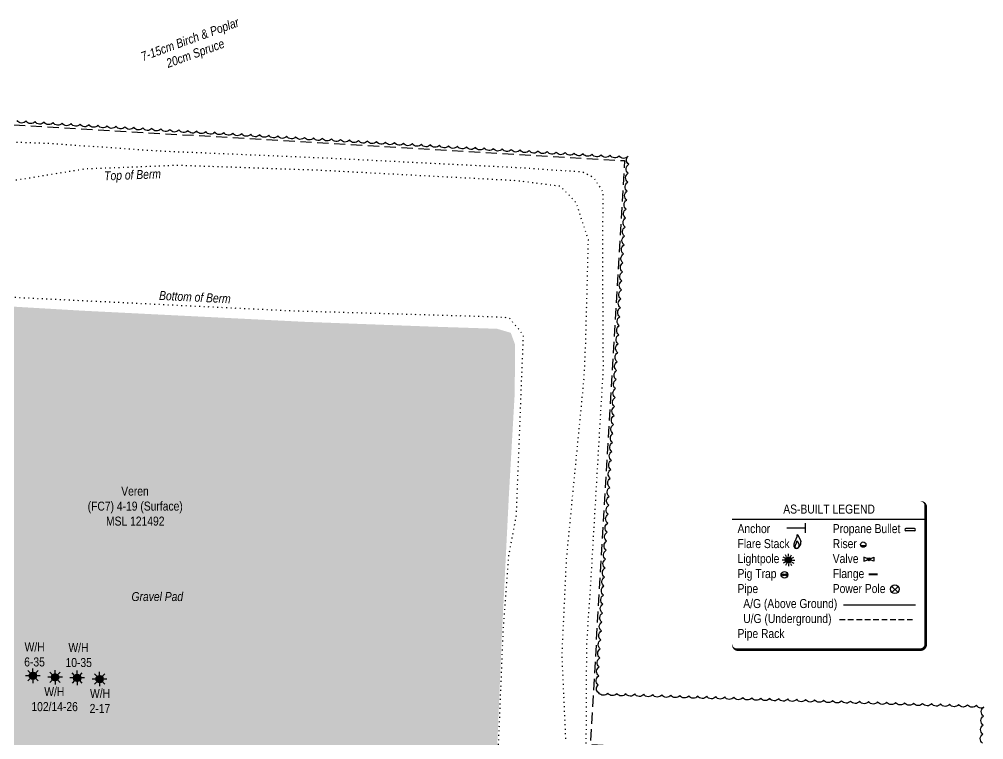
# Model space of a CAD drawing. Extents: x 478322 to 482270, y 6043221 to 6047062.
# Drawn here: x 480766 to 481837, y 6044354 to 6045155 of the extents above; entities that cross this region are included whole.
import ezdxf

# ---------------------------------------------------------------- set-up
doc = ezdxf.new("R2010")
doc.units = 0
doc.header["$LTSCALE"] = 5
for name, pattern in [('0', [1, 1, 0]), ('foc-ACCESSROAD', [3.75, 2.5, -1.25]), ('foc-TOPO', [1, 0.2, -0.8]), ('POWERLINE5', [7.8, 2.4, -0.6, 0.6, -0.6, 0.6, -0.6, 2.4]), ('UG_PIPE', [1.875, 1.25, -0.625])]:
    doc.linetypes.add(name, pattern=pattern)
doc.layers.add('AS-PIPE-AG', color=7, linetype='Continuous', true_color=0x7d00fa)
for name, color, linetype in [('AS-PIPE-UG', 44, 'UG_PIPE'), ('AS-POWER-EXISTING', 72, 'POWERLINE5'), ('AS-ROADS', 254, 'Continuous'), ('AS-SYMBOL', 7, 'Continuous'), ('C-WS', 13, 'foc-ACCESSROAD'), ('C-WS-S', 8, 'Continuous'), ('CG-NOTES', 7, 'Continuous'), ('T-BUSH', 110, '0'), ('T-BUSH-T', 110, 'Continuous'), ('T-GENERAL', 48, 'foc-TOPO')]:
    doc.layers.add(name, color=color, linetype=linetype)
for name, color, linetype, lineweight in [('C-RW-T', 13, 'Continuous', 9), ('C-WS-T', 13, 'Continuous', 9), ('T-TEXT', 48, 'Continuous', 18)]:
    doc.layers.add(name, color=color, linetype=linetype, lineweight=lineweight)
doc.styles.add('80L', font='ARIALN.TTF', dxfattribs={"height": 10})
doc.styles.add('80LS', font='ARIALNI.TTF', dxfattribs={"height": 10})

# ---------------------------------------------------------------- blocks, each defined once
blk = doc.blocks.new('GAS')
h = blk.add_hatch(color=255)
h.dxf.hatch_style = 1
edge = h.paths.add_edge_path()
edge.add_arc((0, 0), 0.9, 0, 360)
for p, q in [((-0.81, 0), (-1.62, 0)), ((-0.57, 0.57), (-1.14, 1.14)), ((0, 0.81), (0, 1.62)), ((0.57, 0.57), (1.14, 1.14)), ((1.62, 0), (0.81, 0)), ((-0.57, -0.57), (-1.14, -1.14)), ((0, -0.81), (0, -1.62)), ((1.14, -1.14), (0.57, -0.57))]:
    blk.add_line(p, q)
blk.add_circle((0, 0), 0.8)
blk = doc.blocks.new('as-built legend')
blk.add_hatch(color=13).paths.add_polyline_path([(38.3, 16.1), (32.5, 16.1, 0.774597)])
h = blk.add_hatch(color=13)
h.dxf.hatch_style = 1
edge = h.paths.add_edge_path()
edge.add_arc((-47.7, -0.3), 3.41, 0, 360)
at = {"layer": 'AS-SYMBOL'}
h = blk.add_hatch(color=13, dxfattribs=at)
h.dxf.hatch_style = 1
h.paths.add_polyline_path([(-52.7, -16.7, 1), (-54.9, -16.7, 1)])
h = blk.add_hatch(color=13, dxfattribs=at)
h.dxf.hatch_style = 1
h.paths.add_polyline_path([(-51.7, -16.7, 1), (-49.4, -16.7, 1)])
at = {"color": 1}
blk.add_line((-110.3, 45.3), (104.8, 45.3), dxfattribs=at)
at = {"color": 13}
for p, q in [((92.3, 34.7), (82.7, 34.7)), ((92.3, 32.3), (82.7, 32.3)), ((32.5, 16.1), (38.3, 16.1)), ((-51.4, 1.9), (-53.7, 3.1)), ((-49.8, 3.4), (-51.1, 5.7)), ((-47.7, 4), (-47.7, 6.6)), ((-45.5, 3.4), (-44.2, 5.7)), ((-44, 1.9), (-41.7, 3.1)), ((36.2, 2.8), (36.2, -1.6)), ((40.3, 1.2), (36.2, 2.8)), ((43.1, 1.2), (47.2, 2.8)), ((47.2, 2.8), (47.2, -1.6)), ((-52, -0.3), (-54.6, -0.3)), ((-51.4, -2.5), (-53.7, -3.8)), ((-49.8, -4), (-51.1, -6.3)), ((-47.7, -4.6), (-47.7, -7.2)), ((-45.5, -4), (-44.2, -6.3)), ((-44, -2.5), (-41.7, -3.8)), ((-43.4, -0.3), (-40.8, -0.3)), ((36.2, -1.6), (40.3, 0)), ((47.2, -1.6), (43.1, 0))]:
    blk.add_line(p, q, dxfattribs=at)
at = {"color": 1, "flags": 128}
blk.add_lwpolyline([(-104.3, -99.9, 3, 3, 0), (98.8, -99.9, 3, 3, 0.414214), (104.8, -93.9, 3, 3, 0), (104.8, 59.3, 3, 0, 0.414214), (98.8, 65.3, 0, 0, 0), (-104.3, 65.3, 0, 0, 0.414214), (-110.3, 59.3, 0, 0, 0), (-110.3, -93.9, 0, 3, 0.414214)], format="xyseb", close=True, dxfattribs=at)
at = {"color": 13, "flags": 128}
for points in [[(-37.6, 12.7), (-37.8, 12.6), (-38, 12.5), (-38.2, 12.4), (-38.5, 12.4), (-38.7, 12.4), (-38.9, 12.3), (-39.1, 12.4), (-39.4, 12.4), (-39.6, 12.4), (-39.8, 12.5), (-39.9, 12.6), (-40.1, 12.7), (-40.3, 12.9), (-40.4, 13.1), (-40.6, 13.3), (-40.7, 13.5), (-40.8, 13.7), (-41, 14), (-41.1, 14.3), (-41.2, 14.6), (-41.3, 15), (-41.3, 15.4), (-41.4, 15.8), (-41.4, 16.2), (-41.4, 16.6), (-41.3, 17.1), (-41.3, 17.6), (-41.2, 18.1), (-41.1, 18.6), (-40.9, 19.1), (-40.8, 19.6), (-40.6, 20), (-40.5, 20.4), (-40.3, 20.8), (-40.2, 21.2), (-40, 21.6), (-39.8, 22), (-39.6, 22.3), (-39.5, 22.7), (-39.3, 23), (-39.1, 23.4), (-39, 23.8), (-38.8, 24.1), (-38.6, 24.5), (-38.5, 24.9), (-38.4, 25.3), (-38.2, 25.7), (-38.1, 26.1), (-38.1, 26.4), (-38, 26.8), (-38, 27.1), (-37.9, 27.4), (-37.9, 27.7), (-37.9, 27.8), (-37.8, 28), (-37.8, 28), (-37.7, 28), (-37.6, 27.9), (-37.5, 27.7), (-37.3, 27.5), (-37.2, 27.3), (-37.1, 27), (-36.9, 26.7), (-36.8, 26.5), (-36.7, 26.2), (-36.6, 25.9), (-36.5, 25.7), (-36.3, 25.4), (-36.2, 25.2), (-36.1, 25), (-36, 24.7), (-35.8, 24.4), (-35.7, 24.2), (-35.5, 23.9), (-35.4, 23.6), (-35.2, 23.3), (-35.1, 23), (-34.9, 22.8), (-34.8, 22.5), (-34.7, 22.2), (-34.6, 22), (-34.4, 21.8), (-34.4, 21.5), (-34.3, 21.3), (-34.2, 21.1), (-34.2, 20.9), (-34.1, 20.7), (-34.1, 20.5), (-34.1, 20.3), (-34.1, 20.1), (-34.1, 19.9), (-34.2, 19.7), (-34.2, 19.5), (-34.2, 19.3), (-34.2, 19.1), (-34.3, 18.9), (-34.3, 18.6), (-34.3, 18.4), (-34.3, 18.2), (-34.4, 17.9), (-34.4, 17.7), (-34.4, 17.4), (-34.5, 17.2), (-34.5, 17), (-34.6, 16.7), (-34.7, 16.5), (-34.8, 16.3), (-35, 16.1), (-35.1, 15.8), (-35.2, 15.6), (-35.4, 15.4), (-35.5, 15.2), (-35.6, 15.1), (-35.7, 14.9), (-35.9, 14.7), (-36, 14.5), (-36.1, 14.4), (-36.2, 14.2), (-36.3, 14.1), (-36.4, 13.9), (-36.5, 13.7), (-36.7, 13.6), (-36.8, 13.4), (-36.9, 13.2), (-37.1, 13.1), (-37.2, 12.9), (-37.4, 12.8)], [(-38, 12.5), (-38.2, 12.5), (-38.3, 12.4), (-38.4, 12.4), (-38.5, 12.4), (-38.7, 12.4), (-38.8, 12.4), (-38.9, 12.4), (-39, 12.4), (-39.2, 12.4), (-39.3, 12.4), (-39.4, 12.5), (-39.5, 12.6), (-39.5, 12.7), (-39.6, 12.8), (-39.7, 12.9), (-39.8, 13), (-39.9, 13.1), (-39.9, 13.3), (-40, 13.4), (-40.1, 13.6), (-40.1, 13.8), (-40.1, 14), (-40.2, 14.3), (-40.2, 14.5), (-40.2, 14.8), (-40.1, 15), (-40.1, 15.3), (-40, 15.6), (-40, 15.9), (-39.9, 16.1), (-39.8, 16.4), (-39.8, 16.7), (-39.7, 16.9), (-39.6, 17.1), (-39.5, 17.3), (-39.4, 17.5), (-39.3, 17.7), (-39.2, 17.9), (-39.1, 18.1), (-39, 18.3), (-38.9, 18.5), (-38.8, 18.7), (-38.7, 19), (-38.6, 19.2), (-38.5, 19.4), (-38.5, 19.6), (-38.4, 19.8), (-38.4, 20), (-38.3, 20.2), (-38.3, 20.4), (-38.3, 20.6), (-38.2, 20.8), (-38.2, 20.9), (-38.2, 21), (-38.2, 21.1), (-38.1, 21.1), (-38.1, 21.1), (-38, 21.1), (-38, 21), (-37.9, 20.9), (-37.8, 20.7), (-37.8, 20.6), (-37.7, 20.4), (-37.6, 20.3), (-37.5, 20.1), (-37.5, 20), (-37.4, 19.8), (-37.3, 19.7), (-37.3, 19.6), (-37.2, 19.4), (-37.1, 19.3), (-37.1, 19.1), (-37, 19), (-36.9, 18.8), (-36.8, 18.7), (-36.7, 18.5), (-36.6, 18.3), (-36.6, 18.2), (-36.5, 18), (-36.4, 17.9), (-36.3, 17.8), (-36.3, 17.6), (-36.2, 17.5), (-36.2, 17.4), (-36.2, 17.3), (-36.1, 17.1), (-36.1, 17), (-36.1, 16.9), (-36.1, 16.8), (-36.1, 16.7), (-36.1, 16.6), (-36.1, 16.5), (-36.1, 16.4), (-36.2, 16.2), (-36.2, 16.1), (-36.2, 16), (-36.2, 15.9), (-36.2, 15.7), (-36.2, 15.6), (-36.2, 15.5), (-36.2, 15.3), (-36.3, 15.2), (-36.3, 15.1), (-36.3, 14.9), (-36.4, 14.8), (-36.4, 14.7), (-36.5, 14.6), (-36.6, 14.4), (-36.7, 14.3), (-36.7, 14.2), (-36.8, 14.1), (-36.9, 14), (-36.9, 13.9), (-37, 13.8), (-37.1, 13.7), (-37.1, 13.6), (-37.2, 13.5), (-37.3, 13.4), (-37.3, 13.3), (-37.4, 13.2), (-37.5, 13.1), (-37.5, 13), (-37.6, 12.9), (-37.7, 12.9), (-37.8, 12.8), (-37.8, 12.7), (-37.9, 12.6)]]:
    blk.add_lwpolyline(points, close=True, dxfattribs=at)
at = {"color": 13, "const_width": 2, "flags": 128}
blk.add_lwpolyline([(41.3, -16.2), (46.3, -16.2), (51.3, -16.2)], dxfattribs=at)
at = {"color": 13}
for centre, radius in [((35.4, 16.9), 3), ((-47.7, -0.3), 3.41), ((41.7, 0.6), 1.56), ((41.7, 0.6), 0.55)]:
    blk.add_circle(centre, radius, dxfattribs=at)
for centre, start, end in [((82.7, 33.5), 90, 270), ((92.3, 33.5), 270, 90)]:
    blk.add_arc(centre, 1.2, start, end, dxfattribs=at)
at = {"layer": 'AS-PIPE-AG', "flags": 128}
blk.add_lwpolyline([(13.4, -50.2), (93.4, -50.2)], dxfattribs=at)
at = {"layer": 'AS-PIPE-UG', "flags": 128}
blk.add_lwpolyline([(9, -66.5), (93.3, -66.5)], dxfattribs=at)
at = {"layer": 'AS-POWER-EXISTING', "linetype": 'Continuous'}
for p, q in [((74, -36.2), (67.1, -29.5)), ((67.1, -36.2), (74, -29.5))]:
    blk.add_line(p, q, dxfattribs=at)
blk.add_circle((70.5, -32.8), 4.8, dxfattribs=at)
at = {"layer": 'AS-SYMBOL', "color": 72}
blk.add_line((-28.9, 29.9), (-28.9, 40.9), dxfattribs=at)
at = {"layer": 'AS-SYMBOL', "color": 72, "flags": 128}
blk.add_lwpolyline([(-49.5, 35.4), (-28.9, 35.4)], dxfattribs=at)
at = {"layer": 'AS-SYMBOL', "color": 13}
for centre, radius in [((-52.2, -16.7), 3.75), ((-53.8, -16.7), 1.12), ((-50.5, -16.7), 1.12)]:
    blk.add_circle(centre, radius, dxfattribs=at)
at = {"insert": (-60.3, 61.4), "char_height": 10, "attachment_point": 1, "style": '80L'}
blk.add_mtext_dynamic_manual_height_columns('\\pi6.80782;AS-BUILT LEGEND', width=114.83, gutter_width=45, heights=[0], dxfattribs=at)
at = {"layer": 'CG-NOTES', "char_height": 10, "attachment_point": 1, "style": '80L'}
for s, insert, width in [('Anchor\\PFlare Stack\\PLightpole\\PPig Trap\\PPipe\\P  A/G (Above Ground)\\P  U/G (Underground)\\PPipe Rack', (-104.3, 39.7), 110.209), ('Propane Bullet\\PRiser\\PValve\\PFlange\\PPower Pole', (1.5, 39.7), 85.182)]:
    blk.add_mtext(s, dxfattribs=dict(at, insert=insert, width=width))

msp = doc.modelspace()

# ---------------------------------------------------------------- hatches: boundary and pattern name
at = {"layer": 'AS-ROADS'}
h = msp.add_hatch(color=256, dxfattribs=at)
h.dxf.hatch_style = 1
h.paths.add_polyline_path([(481292.201, 6044267.646), (481288.196, 6044249.086), (481276.421, 6044240.826), (481244.276, 6044231.346), (481130.411, 6044215.371), (480989.696, 6044196.596), (480982.131, 6044194.116), (480978.246, 6044187.726), (480960.476, 6043998.491), (480949.716, 6043959.921), (480925.706, 6043937.451), (480864.056, 6043931.211), (480801.491, 6043930.681), (480716.166, 6043936.306), (480637.036, 6043941.311), (480601.796, 6043948.091), (480591.236, 6043972.291), (480581.837, 6044040.853), (480539.736, 6044022.246), (480539.711, 6043965.451), (480556.191, 6043875.231), (480584.291, 6043767.656), (480616.306, 6043696.201), (480635.256, 6043679.471), (480662.316, 6043672.246), (480690.961, 6043666.866), (480470.941, 6043686.051), (480491.681, 6043687.816), (480523.251, 6043703.161), (480544.791, 6043731.016), (480549.886, 6043764.571), (480529.146, 6043862.151), (480511.356, 6043968.486), (480499.446, 6044031.366), (480486.586, 6044142.076), (480474.776, 6044232.896), (480470.416, 6044300.731), (480472.906, 6044380.156), (480479.691, 6044514.611), (480488.256, 6044695.956), (480494.116, 6044833.076), (480498.816, 6044844.371), (480507.031, 6044845.451), (480562.661, 6044845.801), (480658.386, 6044843.796), (480723.641, 6044837.371), (480836.741, 6044830.701), (480958.506, 6044824.596), (481083.956, 6044818.316), (481222.916, 6044813.086), (481296.491, 6044810.641), (481311.556, 6044806.151), (481316.301, 6044793.221), (481315.926, 6044738.861), (481309.366, 6044624.091), (481301.621, 6044469.026), (481293.746, 6044280.061)])

# ---------------------------------------------------------------- linework, layer by layer
at = {"layer": 'C-WS', "flags": 128}
msp.add_lwpolyline([(481723.857, 6044329.585), (481685.575, 6043680.756), (481040.897, 6043712.94), (481047.271, 6043862.937), (480445.52, 6043920.616), (480421.316, 6043977.079), (480320.778, 6044211.609), (480271.604, 6044214.495), (480164.927, 6044220.762), (480214.771, 6045069.408), (480275.5, 6045065.84), (480426.259, 6045056.987), (481437.821, 6044997.572), (481399.713, 6044348.768), (481723.857, 6044329.585)], close=True, dxfattribs=at)
at = {"layer": 'T-BUSH', "linetype": 'Continuous', "flags": 128}
msp.add_lwpolyline([(481835.42, 6044350.173, -0.52056705), (481835.753, 6044360.162, -0.52056705), (481836.087, 6044370.151, -0.52056705), (481836.42, 6044380.14, -0.52056705), (481836.753, 6044390.13, -0.52056705), (481828.829, 6044392.389, -0.52056705), (481818.84, 6044392.714, -0.52056705), (481808.851, 6044393.04, -0.52056705), (481798.861, 6044393.365, -0.52056705), (481788.872, 6044393.691, -0.52056705), (481778.882, 6044394.016, -0.52056705), (481768.893, 6044394.341, -0.52056705), (481758.903, 6044394.667, -0.52056705), (481748.914, 6044394.992, -0.52056705), (481738.924, 6044395.318, -0.52056705), (481728.935, 6044395.643, -0.52056705), (481718.946, 6044395.969, -0.52056705), (481708.956, 6044396.294, -0.52056705), (481698.967, 6044396.619, -0.52056705), (481688.977, 6044396.945, -0.52056705), (481678.988, 6044397.27, -0.52056705), (481668.998, 6044397.596, -0.52056705), (481659.009, 6044397.921, -0.52056705), (481649.019, 6044398.247, -0.52056705), (481639.03, 6044398.572, -0.52056705), (481629.04, 6044398.897, -0.52056705), (481619.051, 6044399.223, -0.52056705), (481609.062, 6044399.548, -0.52056705), (481599.072, 6044399.874, -0.52056705), (481589.083, 6044400.199, -0.52056705), (481579.093, 6044400.525, -0.52056705), (481569.104, 6044400.85, -0.52056705), (481559.114, 6044401.176, -0.52056705), (481549.125, 6044401.501, -0.52056705), (481539.135, 6044401.826, -0.52056705), (481529.146, 6044402.152, -0.52056705), (481519.157, 6044402.477, -0.52056705), (481509.167, 6044402.803, -0.52056705), (481499.178, 6044403.128, -0.52056705), (481489.188, 6044403.454, -0.52056705), (481479.199, 6044403.779, -0.52056705), (481469.209, 6044404.104, -0.52056705), (481459.22, 6044404.43, -0.52056705), (481449.23, 6044404.755, -0.52056705), (481439.241, 6044405.081, -0.52056705), (481429.252, 6044405.406, -0.52056705), (481419.262, 6044405.732, -0.52056705), (481409.273, 6044406.057, -0.52056705), (481408.603, 6044414.888, -0.52056705), (481409.189, 6044424.866, -0.52056705), (481409.775, 6044434.843, -0.52056705), (481410.361, 6044444.821, -0.52056705), (481410.947, 6044454.799, -0.52056705), (481411.533, 6044464.776, -0.52056705), (481412.119, 6044474.754, -0.52056705), (481412.705, 6044484.731, -0.52056705), (481413.291, 6044494.709, -0.52056705), (481413.877, 6044504.686, -0.52056705), (481414.463, 6044514.664, -0.52056705), (481415.049, 6044524.641, -0.52056705), (481415.635, 6044534.619, -0.52056705), (481416.221, 6044544.597, -0.52056705), (481416.807, 6044554.574, -0.52056705), (481417.393, 6044564.552, -0.52056705), (481417.979, 6044574.529, -0.52056705), (481418.565, 6044584.507, -0.52056705), (481419.151, 6044594.484, -0.52056705), (481419.737, 6044604.462, -0.52056705), (481420.323, 6044614.439, -0.52056705), (481420.91, 6044624.417, -0.52056705), (481421.496, 6044634.395, -0.52056705), (481422.082, 6044644.372, -0.52056705), (481422.668, 6044654.35, -0.52056705), (481423.254, 6044664.327, -0.52056705), (481423.84, 6044674.305, -0.52056705), (481424.426, 6044684.282, -0.52056705), (481425.012, 6044694.26, -0.52056705), (481425.598, 6044704.237, -0.52056705), (481426.184, 6044714.215, -0.52056705), (481426.77, 6044724.192, -0.52056705), (481427.356, 6044734.17, -0.52056705), (481427.942, 6044744.148, -0.52056705), (481428.528, 6044754.125, -0.52056705), (481429.114, 6044764.103, -0.52056705), (481429.7, 6044774.08, -0.52056705), (481430.286, 6044784.058, -0.52056705), (481430.872, 6044794.035, -0.52056705), (481431.458, 6044804.013, -0.52056705), (481432.044, 6044813.99, -0.52056705), (481432.63, 6044823.968, -0.52056705), (481433.216, 6044833.946, -0.52056705), (481433.802, 6044843.923, -0.52056705), (481434.388, 6044853.901, -0.52056705), (481434.974, 6044863.878, -0.52056705), (481435.56, 6044873.856, -0.52056705), (481436.146, 6044883.833, -0.52056705), (481436.732, 6044893.811, -0.52056705), (481437.318, 6044903.788, -0.52056705), (481437.905, 6044913.766, -0.52056705), (481438.491, 6044923.744, -0.52056705), (481439.077, 6044933.721, -0.52056705), (481439.663, 6044943.699, -0.52056705), (481440.249, 6044953.676, -0.52056705), (481440.835, 6044963.654, -0.52056705), (481441.421, 6044973.631, -0.52056705), (481442.007, 6044983.609, -0.52056705), (481442.593, 6044993.586, -0.52056705), (481441.807, 6045002.344, -0.52056705), (481431.829, 6045002.93, -0.52056705), (481421.852, 6045003.516, -0.52056705), (481411.874, 6045004.102, -0.52056705), (481401.896, 6045004.688, -0.52056705), (481391.919, 6045005.274, -0.52056705), (481381.941, 6045005.86, -0.52056705), (481371.964, 6045006.446, -0.52056705), (481361.986, 6045007.032, -0.52056705), (481352.009, 6045007.618, -0.52056705), (481342.031, 6045008.204, -0.52056705), (481332.054, 6045008.79, -0.52056705), (481322.076, 6045009.376, -0.52056705), (481312.098, 6045009.962, -0.52056705), (481302.121, 6045010.548, -0.52056705), (481292.143, 6045011.134, -0.52056705), (481282.166, 6045011.721, -0.52056705), (481272.188, 6045012.307, -0.52056705), (481262.211, 6045012.893, -0.52056705), (481252.233, 6045013.479, -0.52056705), (481242.256, 6045014.065, -0.52056705), (481232.278, 6045014.651, -0.52056705), (481222.3, 6045015.237, -0.52056705), (481212.323, 6045015.823, -0.52056705), (481202.345, 6045016.409, -0.52056705), (481192.368, 6045016.995, -0.52056705), (481182.39, 6045017.581, -0.52056705), (481172.413, 6045018.167, -0.52056705), (481162.435, 6045018.753, -0.52056705), (481152.458, 6045019.339, -0.52056705), (481142.48, 6045019.925, -0.52056705), (481132.502, 6045020.511, -0.52056705), (481122.525, 6045021.097, -0.52056705), (481112.547, 6045021.683, -0.52056705), (481102.57, 6045022.269, -0.52056705), (481092.592, 6045022.855, -0.52056705), (481082.615, 6045023.441, -0.52056705), (481072.637, 6045024.027, -0.52056705), (481062.66, 6045024.613, -0.52056705), (481052.682, 6045025.199, -0.52056705), (481042.705, 6045025.785, -0.52056705), (481032.727, 6045026.371, -0.52056705), (481022.749, 6045026.957, -0.52056705), (481012.772, 6045027.543, -0.52056705), (481002.794, 6045028.129, -0.52056705), (480992.817, 6045028.715, -0.52056705), (480982.839, 6045029.302, -0.52056705), (480972.862, 6045029.888, -0.52056705), (480962.884, 6045030.474, -0.52056705), (480952.907, 6045031.06, -0.52056705), (480942.929, 6045031.646, -0.52056705), (480932.951, 6045032.232, -0.52056705), (480922.974, 6045032.818, -0.52056705), (480912.996, 6045033.404, -0.52056705), (480903.019, 6045033.99, -0.52056705), (480893.041, 6045034.576, -0.52056705), (480883.064, 6045035.162, -0.52056705), (480873.086, 6045035.748, -0.52056705), (480863.109, 6045036.334, -0.52056705), (480853.131, 6045036.92, -0.52056705), (480843.153, 6045037.506, -0.52056705), (480833.176, 6045038.092, -0.52056705), (480823.198, 6045038.678, -0.52056705), (480813.221, 6045039.264, -0.52056705), (480803.243, 6045039.85, -0.52056705), (480793.266, 6045040.436, -0.52056705), (480783.288, 6045041.022, -0.52056705), (480773.311, 6045041.608, -0.52056705), (480763.333, 6045042.194, -0.52056705)], format="xyb", dxfattribs=at)
at = {"layer": 'T-GENERAL', "flags": 128}
for points in [[(480252.701, 6045023.507), (480240.101, 6045026.692), (480236.766, 6045035.142), (480240.176, 6045044.207), (480258.896, 6045043.157), (480366.451, 6045033.117), (480466.206, 6045029.282), (480570.966, 6045025.312), (480800.406, 6045016.737), (480921.921, 6045008.352), (481105.201, 6045000.652), (481317.106, 6044990.092), (481391.451, 6044985.117), (481403.301, 6044979.147), (481413.891, 6044962.712), (481413.246, 6044902.252), (481414.031, 6044766.562), (481400.411, 6044532.802), (481395.576, 6044459.572), (481394.991, 6044342.472)], [(481372.676, 6044355.077), (481368.536, 6044448.482), (481373.506, 6044554.837), (481393.051, 6044756.157), (481394.846, 6044796.462), (481397.771, 6044909.357), (481384.311, 6044950.612), (481366.796, 6044968.967), (481318.046, 6044975.152), (481100.436, 6044986.667), (480942.146, 6044992.207), (480838.806, 6044988.212), (480738.186, 6044971.777), (480685.521, 6044968.337), (480643.956, 6044979.332), (480582.386, 6045000.622), (480513.171, 6045012.687), (480420.151, 6045018.437), (480390.681, 6045022.147), (480331.821, 6045027.482), (480293.671, 6045033.367)], [(480717.821, 6043896.902), (480665.051, 6043902.327), (480617.876, 6043904.612), (480591.156, 6043909.062), (480593.661, 6043938.132), (480616.051, 6043939.627), (480713.276, 6043935.632), (480770.486, 6043930.117), (480844.981, 6043928.502), (480930.306, 6043936.442), (480951.606, 6043958.772), (480962.986, 6044000.172), (480975.711, 6044138.962), (480980.371, 6044188.067), (480986.401, 6044195.327), (481041.056, 6044202.542), (481184.726, 6044220.767), (481286.041, 6044238.442), (481294.276, 6044261.987), (481298.106, 6044351.317), (481303.296, 6044477.387), (481309.566, 6044559.842), (481317.851, 6044603.822), (481325.606, 6044803.942), (481309.676, 6044822.812), (481287.691, 6044823.927), (481066.691, 6044830.437), (480731.191, 6044846.782), (480701.861, 6044854.642), (480689.046, 6044862.357), (480653.411, 6044879.762), (480589.756, 6044922.362), (480543.131, 6044951.607), (480529.041, 6044959.132)]]:
    msp.add_lwpolyline(points, dxfattribs=at)

# ---------------------------------------------------------------- block references
at = {"layer": 'C-WS-S', "xscale": 4.997373850000034, "yscale": 4.997373850000034, "zscale": 4.997373850000034}
for p in [(480780.891, 6044425.035), (480805.464, 6044423.252), (480830.042, 6044422.581), (480854.941, 6044421.352)]:
    msp.add_blockref('GAS', p, dxfattribs=at)
at = {"layer": 'CG-NOTES', "xscale": 0.999474769999996, "yscale": 0.999474769999996, "zscale": 0.999474769999996}
msp.add_blockref('as-built legend', (481667.613, 6044553.874), dxfattribs=at)

# ---------------------------------------------------------------- texts
at = {"layer": 'C-RW-T', "insert": (480834.922, 6044635.215), "char_height": 9.99475, "attachment_point": 1, "style": '80L'}
msp.add_mtext_dynamic_manual_height_columns('\\pi44.03095;Veren\\P\\pi6.762,t586.45737;(FC7) 4-19 (Surface)\\P\\pi27.1401,tz;MSL 121492', width=117.75299, gutter_width=250, heights=[0], dxfattribs=at)
at = {"layer": 'C-WS-T', "char_height": 9.99475, "attachment_point": 1, "style": '80L'}
for s, width, insert in [('\\pi0.66357;W/H \\P\\pi0.22042;6-35', 22.46882, (480770.976, 6044462.044)), ('\\pi0.66357;W/H \\P\\pi-2.55439;10-35', 22.46882, (480819.644, 6044461.359)), ('\\pi14.99096;W/H \\P\\pi0.66357;102/14-26', 51.12361, (480778.516, 6044412.367)), ('\\pi0.66357;W/H \\P\\pi0.21019;2-17', 22.46882, (480843.636, 6044410.312))]:
    msp.add_mtext_dynamic_manual_height_columns(s, width=width, gutter_width=49.974, heights=[0], dxfattribs=dict(at, insert=insert))
at = {"layer": 'T-BUSH-T', "insert": (480890.082, 6045114.014), "char_height": 10, "attachment_point": 1, "rotation": 20, "style": '80LS'}
msp.add_mtext_dynamic_manual_height_columns('\\pi10.14291;7-15cm Birch & Poplar\\P\\pi33.97989;20cm Spruce', width=134.49456, gutter_width=50, heights=[0], dxfattribs=at)
at = {"layer": 'T-TEXT', "char_height": 9.99475, "attachment_point": 1, "style": '80LS'}
for s, insert, rotation in [('Top of Berm', (480859.836, 6044985.536), 2.213883), ('Bottom of Berm', (480921.301, 6044852.827), 357.210851)]:
    msp.add_mtext_dynamic_manual_height_columns(s, width=90.69974, gutter_width=49.974, heights=[0], dxfattribs=dict(at, insert=insert, rotation=rotation))
at = {"layer": 'T-TEXT', "insert": (480873.383, 6044518.037), "char_height": 9.99475, "attachment_point": 1, "style": '80LS'}
msp.add_mtext_dynamic_manual_height_columns('\\pi16.98483;Gravel Pad', width=90.69974, gutter_width=49.974, heights=[0], dxfattribs=at)

doc.saveas('drawing.dxf')
